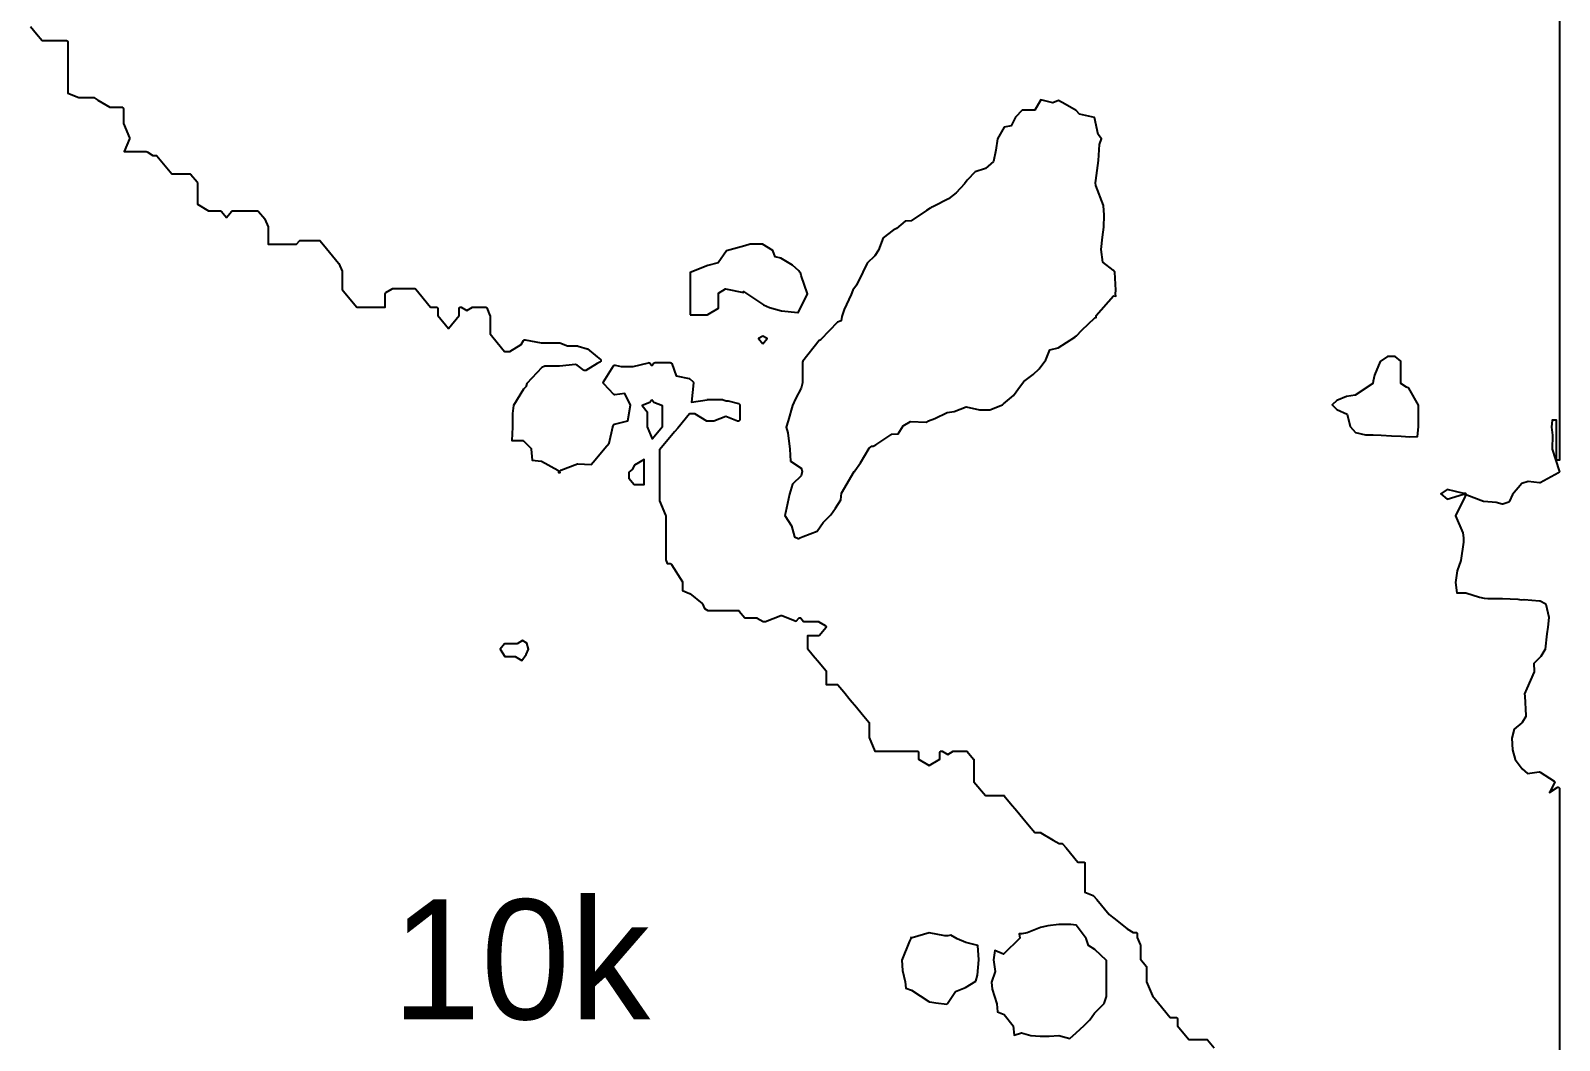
# Model space of a CAD drawing. Header units: millimetres. Extents: x 0 to 500, y 0 to 700.
# Drawn here: x 292.3 to 368.9, y 128 to 178.6 of the extents above; entities that cross this region are included whole.
import ezdxf
from ezdxf.enums import TextEntityAlignment as Align

# ---------------------------------------------------------------- set-up
doc = ezdxf.new("R2010")
doc.units = ezdxf.units.MM
doc.layers.add('CORTE', color=1, linetype='Continuous')
doc.layers.add('GRABADO', color=5, linetype='Continuous')

msp = doc.modelspace()

# ---------------------------------------------------------------- linework, layer by layer
at = {"layer": 'CORTE'}
msp.add_lwpolyline([(368.871, 181.937), (368.871, 157.058), (368.721, 157.058), (368.721, 159.068), (368.509, 159.068), (368.478, 158.718), (368.531, 158.314), (368.531, 158.308), (368.506, 157.615), (368.864, 156.518), (368.865, 156.515), (368.866, 156.511), (368.867, 156.502), (368.867, 156.489), (368.866, 156.479), (368.864, 156.474), (368.862, 156.467), (368.855, 156.452), (368.845, 156.44), (368.836, 156.433), (368.83, 156.429), (367.904, 155.927), (367.896, 155.923), (367.883, 155.919), (367.873, 155.918), (367.865, 155.918), (367.31, 155.983), (366.985, 155.898), (366.522, 155.342), (366.376, 155.006), (366.374, 155.002), (366.367, 154.99), (366.356, 154.978), (366.347, 154.971), (366.34, 154.967), (366.333, 154.964), (366.042, 154.861), (366.035, 154.858), (366.021, 154.856), (366.012, 154.856), (366.003, 154.857), (365.998, 154.859), (365.697, 154.939), (365.078, 154.987), (365.071, 154.988), (365.067, 154.99), (364.232, 155.313), (364.227, 155.315), (364.216, 155.321), (364.207, 155.331), (364.199, 155.34), (364.194, 155.35), (364.192, 155.355), (364.18, 155.391), (364.167, 155.391), (364.102, 155.385), (364.09, 155.385), (364.081, 155.387), (363.252, 155.597), (362.936, 155.376), (363.254, 155.113), (364.061, 155.355), (364.067, 155.357), (364.078, 155.358), (364.087, 155.358), (364.097, 155.357), (364.109, 155.354), (364.12, 155.348), (364.125, 155.345), (364.135, 155.338), (364.142, 155.328), (364.149, 155.319), (364.155, 155.302), (364.157, 155.288), (364.157, 155.271), (364.153, 155.258), (364.151, 155.253), (363.658, 154.268), (364.032, 153.428), (364.035, 153.418), (364.071, 153.171), (364.072, 153.165), (364.072, 152.953), (364.071, 152.947), (363.927, 152.036), (363.926, 152.029), (363.741, 151.512), (363.667, 150.935), (363.734, 150.415), (364.173, 150.415), (364.184, 150.412), (364.859, 150.196), (365.102, 150.142), (365.283, 150.126), (366.018, 150.126), (366.785, 150.094), (366.79, 150.094), (366.946, 150.066), (367.091, 150.081), (367.099, 150.081), (367.877, 150.015), (367.888, 150.013), (367.898, 150.009), (367.9, 150.009), (368.153, 149.889), (368.161, 149.884), (368.168, 149.879), (368.172, 149.874), (368.179, 149.866), (368.185, 149.856), (368.189, 149.846), (368.337, 149.197), (368.338, 149.184), (368.288, 148.702), (368.233, 148.355), (368.159, 147.591), (368.158, 147.585), (368.157, 147.581), (368.155, 147.574), (368.151, 147.566), (368.148, 147.561), (367.931, 147.221), (367.927, 147.215), (367.596, 146.879), (367.609, 146.488), (367.608, 146.474), (367.604, 146.464), (367.603, 146.46), (367.238, 145.619), (367.124, 145.363), (367.131, 145.246), (367.193, 144.277), (367.196, 144.267), (367.192, 144.249), (367.19, 144.241), (367.187, 144.235), (367.186, 144.231), (367.009, 143.925), (367.006, 143.919), (366.998, 143.909), (366.992, 143.904), (366.606, 143.595), (366.492, 143.146), (366.513, 142.56), (366.648, 142.076), (366.998, 141.604), (367.273, 141.377), (367.859, 141.447), (367.865, 141.448), (367.877, 141.448), (367.885, 141.446), (367.895, 141.444), (367.905, 141.439), (367.908, 141.437), (368.603, 140.992), (368.612, 140.986), (368.62, 140.976), (368.625, 140.969), (368.631, 140.957), (368.635, 140.943), (368.636, 140.93), (368.635, 140.918), (368.632, 140.906), (368.629, 140.899), (368.375, 140.411), (368.756, 140.672), (368.76, 140.675), (368.764, 140.676), (368.771, 140.679), (368.78, 140.682), (368.788, 140.683), (368.796, 140.684), (368.803, 140.683), (368.809, 140.682), (368.815, 140.681), (368.823, 140.679), (368.834, 140.673), (368.84, 140.669), (368.847, 140.663), (368.854, 140.655), (368.861, 140.646), (368.868, 140.63), (368.87, 140.618), (368.871, 140.613), (368.871, 138.509), (368.871, 136.842), (368.871, 135.569), (368.871, 86.842)], dxfattribs=at)
for points in [[(330.733, 153.13), (330.781, 153.143), (330.822, 153.174), (330.985, 153.229), (331.693, 153.512), (331.994, 153.946), (332.367, 154.319), (332.606, 154.649), (332.874, 155.071), (332.905, 155.405), (333.547, 156.499), (333.569, 156.503), (333.57, 156.52), (333.858, 156.926), (334.284, 157.657), (334.427, 157.758), (334.497, 157.764), (334.619, 157.835), (335.423, 158.367), (335.746, 158.38), (335.996, 158.772), (336.354, 158.987), (337.144, 158.959), (337.268, 159.023), (337.574, 159.151), (338.205, 159.454), (338.552, 159.488), (339.146, 159.737), (339.815, 159.576), (340.337, 159.576), (340.963, 159.827), (341.02, 159.884), (341.527, 160.299), (341.872, 160.785), (342.045, 160.994), (342.508, 161.357), (342.802, 161.636), (343.15, 162.088), (343.34, 162.582), (343.755, 162.676), (344.6, 163.214), (344.627, 163.276), (344.677, 163.278), (344.948, 163.565), (345.597, 164.188), (345.664, 164.21), (345.669, 164.304), (346.531, 165.284), (346.642, 165.277), (346.637, 165.386), (346.645, 165.575), (346.601, 166.469), (346.511, 166.578), (345.999, 166.976), (345.911, 167.608), (345.976, 168.234), (346.048, 168.728), (346.069, 169.329), (346.029, 169.816), (345.654, 170.816), (345.625, 170.944), (345.652, 171.064), (345.78, 172.063), (345.831, 172.86), (345.929, 173.154), (345.765, 173.373), (345.577, 174.22), (344.82, 174.39), (344.663, 174.561), (344.107, 174.894), (343.779, 175.068), (343.49, 174.952), (342.894, 175.096), (342.587, 174.58), (341.962, 174.58), (341.617, 174.235), (341.399, 173.799), (341.053, 173.739), (340.721, 173.143), (340.632, 172.579), (340.515, 172.016), (340.116, 171.662), (339.6, 171.502), (339.209, 171.084), (339.06, 170.896), (338.646, 170.446), (338.267, 170.142), (337.513, 169.765), (337.389, 169.706), (337.342, 169.673), (337.161, 169.554), (336.398, 169.037), (336.092, 169.021), (335.668, 168.658), (335.486, 168.57), (334.988, 168.188), (334.752, 167.577), (334.579, 167.287), (334.184, 166.931), (333.982, 166.466), (333.658, 165.828), (333.474, 165.575), (333.396, 165.357), (333.04, 164.61), (332.922, 164.256), (332.886, 164.037), (332.709, 163.976), (331.863, 163.106), (331.812, 163.069), (331.794, 163.056), (330.97, 162.018), (330.957, 161.963), (330.957, 160.929), (330.885, 160.672), (330.598, 160.136), (330.45, 159.803), (330.233, 159.021), (330.128, 158.715), (330.21, 158.435), (330.315, 157.612), (330.354, 157.007), (330.877, 156.658), (330.935, 156.497), (330.883, 156.281), (330.455, 155.853), (330.302, 155.363), (330.107, 154.426), (330.067, 154.282), (330.393, 153.779), (330.551, 153.212), (330.733, 153.13)], [(325.328, 164.339), (326.176, 164.339), (326.208, 164.346), (326.744, 164.666), (326.744, 165.429), (327.096, 165.64), (327.988, 165.462), (327.995, 165.497), (328.998, 164.84), (329.293, 164.711), (329.903, 164.529), (330.716, 164.447), (330.756, 164.475), (331.201, 165.391), (330.883, 166.308), (330.846, 166.458), (330.804, 166.496), (330.762, 166.543), (330.443, 166.83), (329.861, 167.178), (329.574, 167.236), (329.466, 167.559), (328.942, 167.875), (328.33, 167.875), (328.056, 167.799), (327.879, 167.75), (327.149, 167.547), (326.729, 166.944), (326.207, 166.804), (325.328, 166.453), (325.328, 164.339)], [(328.962, 162.888), (329.176, 163.144), (328.962, 163.272), (328.749, 163.144), (328.962, 162.888)], [(361.385, 158.233), (361.764, 158.252), (361.817, 158.721), (361.817, 159.326), (361.817, 159.808), (361.332, 160.662), (361.214, 160.709), (360.92, 160.899), (360.92, 162.016), (360.65, 162.244), (360.458, 162.258), (360.262, 162.243), (359.892, 162.001), (359.604, 161.309), (359.536, 161.013), (359.529, 160.897), (358.633, 160.315), (358.212, 160.252), (357.721, 160.046), (357.493, 159.827), (357.723, 159.595), (358.24, 159.366), (358.394, 158.751), (358.647, 158.447), (359.153, 158.326), (359.534, 158.326), (359.941, 158.305), (360.462, 158.279), (360.942, 158.255), (361.385, 158.233)]]:
    msp.add_lwpolyline(points, close=True, dxfattribs=at)
at = {"layer": 'GRABADO'}
msp.add_lwpolyline([(292.281, 178.774), (292.585, 178.406), (292.869, 178.068), (294.081, 178.068), (294.092, 178.066), (294.1, 178.064), (294.104, 178.062), (294.11, 178.06), (294.116, 178.056), (294.124, 178.051), (294.132, 178.043), (294.138, 178.035), (294.143, 178.026), (294.147, 178.017), (294.15, 178.006), (294.151, 177.997), (294.151, 176.503), (294.151, 175.769), (294.151, 175.442), (294.702, 175.221), (295.415, 175.221), (295.425, 175.219), (295.434, 175.217), (295.444, 175.213), (295.652, 175.087), (296.245, 174.733), (296.861, 174.733), (296.871, 174.731), (296.879, 174.729), (296.883, 174.727), (296.889, 174.725), (296.898, 174.719), (296.906, 174.713), (296.913, 174.706), (296.918, 174.698), (296.925, 174.687), (296.928, 174.677), (296.929, 174.671), (296.93, 174.662), (296.93, 173.916), (297.23, 173.192), (297.232, 173.187), (297.233, 173.181), (297.235, 173.172), (297.235, 173.163), (297.233, 173.153), (297.23, 173.143), (296.968, 172.509), (298.082, 172.509), (298.09, 172.508), (298.103, 172.506), (298.113, 172.501), (298.115, 172.499), (298.413, 172.321), (298.555, 172.321), (298.566, 172.32), (298.574, 172.317), (298.579, 172.316), (298.584, 172.313), (298.594, 172.308), (298.601, 172.301), (298.606, 172.296), (298.766, 172.104), (299.354, 171.398), (300.253, 171.398), (300.266, 171.395), (300.273, 171.392), (300.279, 171.39), (300.285, 171.387), (300.293, 171.381), (300.301, 171.373), (300.303, 171.371), (300.62, 170.99), (300.622, 170.987), (300.626, 170.982), (300.631, 170.972), (300.633, 170.964), (300.634, 170.958), (300.636, 170.949), (300.636, 169.875), (301.192, 169.54), (301.797, 169.54), (301.806, 169.538), (301.82, 169.535), (301.831, 169.529), (301.839, 169.523), (301.847, 169.515), (302.098, 169.216), (302.349, 169.515), (302.354, 169.52), (302.362, 169.527), (302.371, 169.532), (302.378, 169.535), (302.387, 169.538), (302.399, 169.54), (303.649, 169.54), (303.661, 169.538), (303.671, 169.535), (303.677, 169.532), (303.687, 169.527), (303.697, 169.518), (304.01, 169.145), (304.014, 169.14), (304.018, 169.133), (304.02, 169.129), (304.18, 168.746), (304.181, 168.741), (304.183, 168.735), (304.184, 168.726), (304.184, 167.874), (305.61, 167.874), (305.746, 168.036), (305.75, 168.041), (305.761, 168.05), (305.772, 168.056), (305.785, 168.061), (305.793, 168.062), (305.799, 168.063), (306.734, 168.063), (306.74, 168.062), (306.751, 168.061), (306.772, 168.051), (306.782, 168.042), (306.785, 168.039), (307.103, 167.657), (307.407, 167.289), (307.714, 166.924), (307.716, 166.922), (307.722, 166.913), (307.725, 166.906), (307.885, 166.523), (307.887, 166.517), (307.888, 166.512), (307.889, 166.503), (307.889, 165.603), (308.029, 165.434), (308.618, 164.728), (310.045, 164.728), (310.045, 165.39), (310.046, 165.4), (310.049, 165.411), (310.055, 165.424), (310.062, 165.434), (310.071, 165.444), (310.077, 165.448), (310.08, 165.45), (310.401, 165.643), (310.41, 165.647), (310.419, 165.649), (310.429, 165.651), (311.524, 165.651), (311.535, 165.65), (311.543, 165.647), (311.55, 165.645), (311.557, 165.641), (311.564, 165.637), (311.573, 165.629), (311.735, 165.434), (312.323, 164.728), (312.609, 164.728), (312.618, 164.727), (312.626, 164.725), (312.631, 164.723), (312.638, 164.72), (312.651, 164.711), (312.662, 164.7), (312.669, 164.689), (312.673, 164.68), (312.677, 164.67), (312.678, 164.658), (312.678, 164.302), (313.214, 163.659), (313.75, 164.302), (313.75, 164.658), (313.752, 164.67), (313.757, 164.686), (313.768, 164.703), (313.778, 164.712), (313.782, 164.714), (313.791, 164.72), (313.803, 164.725), (313.816, 164.728), (313.83, 164.728), (313.843, 164.726), (313.853, 164.723), (313.859, 164.72), (314.141, 164.552), (314.422, 164.72), (314.429, 164.723), (314.439, 164.726), (314.451, 164.728), (315.072, 164.728), (315.082, 164.727), (315.09, 164.724), (315.095, 164.723), (315.1, 164.72), (315.109, 164.715), (315.115, 164.711), (315.121, 164.706), (315.126, 164.7), (315.132, 164.691), (315.136, 164.682), (315.294, 164.304), (315.297, 164.299), (315.299, 164.288), (315.3, 164.279), (315.3, 163.38), (315.44, 163.211), (316.028, 162.505), (316.288, 162.505), (316.864, 162.849), (316.977, 163.053), (316.978, 163.055), (316.984, 163.064), (316.992, 163.071), (316.997, 163.076), (317.003, 163.08), (317.009, 163.083), (317.018, 163.087), (317.028, 163.09), (317.038, 163.091), (317.047, 163.091), (317.054, 163.09), (317.853, 162.931), (318.777, 162.931), (318.787, 162.929), (318.797, 162.927), (319.171, 162.777), (319.703, 162.777), (319.714, 162.776), (319.72, 162.774), (320.158, 162.642), (320.164, 162.64), (320.168, 162.638), (320.175, 162.634), (320.672, 162.236), (320.832, 162.108), (320.841, 162.101), (320.847, 162.091), (320.852, 162.083), (320.857, 162.069), (320.858, 162.056), (320.858, 162.046), (320.856, 162.033), (320.853, 162.023), (320.851, 162.018), (320.847, 162.012), (320.844, 162.006), (320.839, 162.001), (320.834, 161.996), (320.827, 161.99), (320.664, 161.892), (320.098, 161.553), (320.094, 161.55), (320.085, 161.546), (320.07, 161.543), (320.05, 161.543), (320.037, 161.546), (320.028, 161.549), (320.019, 161.555), (319.662, 161.822), (319.586, 161.851), (318.781, 161.767), (318.777, 161.767), (318.036, 161.767), (317.89, 161.705), (317.134, 160.905), (317.113, 160.778), (317.111, 160.771), (317.108, 160.762), (317.101, 160.751), (316.981, 160.607), (316.477, 159.802), (316.421, 159.399), (316.421, 158.716), (316.421, 158.714), (316.382, 158.051), (316.929, 158.051), (316.938, 158.049), (316.943, 158.048), (316.955, 158.043), (316.966, 158.035), (316.97, 158.031), (316.973, 158.029), (317.338, 157.658), (317.343, 157.653), (317.351, 157.642), (317.355, 157.633), (317.357, 157.627), (317.359, 157.619), (317.36, 157.612), (317.402, 157.056), (317.855, 157.006), (317.86, 157.006), (317.874, 157.002), (318.69, 156.556), (318.696, 156.552), (318.705, 156.545), (318.713, 156.534), (318.72, 156.522), (318.725, 156.503), (318.725, 156.438), (318.756, 156.444), (318.763, 156.446), (318.782, 156.446), (318.792, 156.443), (318.797, 156.442), (318.813, 156.435), (318.802, 156.474), (318.801, 156.479), (318.8, 156.489), (318.8, 156.498), (318.8, 156.503), (318.801, 156.508), (318.805, 156.523), (318.814, 156.537), (318.819, 156.544), (318.824, 156.549), (318.83, 156.553), (318.835, 156.557), (318.839, 156.559), (318.844, 156.562), (319.672, 156.876), (319.681, 156.879), (319.694, 156.881), (319.701, 156.881), (320.368, 156.839), (320.567, 157.077), (321.047, 157.653), (321.259, 157.907), (321.454, 158.725), (321.454, 158.727), (321.481, 158.819), (321.488, 158.833), (321.496, 158.843), (321.503, 158.85), (321.512, 158.856), (321.517, 158.859), (321.525, 158.863), (321.534, 158.865), (322.205, 159.026), (322.337, 159.816), (322.048, 160.394), (321.556, 160.329), (321.547, 160.329), (321.541, 160.329), (321.534, 160.33), (321.523, 160.334), (321.512, 160.34), (321.501, 160.348), (320.997, 160.885), (320.993, 160.888), (320.983, 160.902), (320.976, 160.919), (320.974, 160.935), (320.974, 160.944), (320.975, 160.954), (320.977, 160.964), (320.982, 160.975), (321.491, 161.788), (321.494, 161.793), (321.496, 161.795), (321.503, 161.802), (321.514, 161.81), (321.525, 161.815), (321.534, 161.817), (321.545, 161.819), (321.556, 161.819), (321.563, 161.818), (321.866, 161.757), (322.469, 161.757), (323.237, 161.941), (323.246, 161.942), (323.256, 161.942), (323.265, 161.941), (323.273, 161.939), (323.279, 161.937), (323.282, 161.935), (323.291, 161.931), (323.299, 161.925), (323.302, 161.922), (323.306, 161.918), (323.404, 161.8), (323.502, 161.918), (323.509, 161.925), (323.515, 161.929), (323.522, 161.934), (323.534, 161.939), (323.544, 161.941), (323.553, 161.942), (324.335, 161.942), (324.344, 161.941), (324.353, 161.939), (324.363, 161.935), (324.373, 161.929), (324.381, 161.923), (324.39, 161.914), (324.398, 161.9), (324.401, 161.894), (324.625, 161.29), (325.275, 161.148), (325.282, 161.146), (325.29, 161.142), (325.297, 161.138), (325.303, 161.134), (325.463, 160.995), (325.467, 160.99), (325.474, 160.982), (325.482, 160.968), (325.486, 160.954), (325.487, 160.944), (325.487, 160.936), (325.387, 159.971), (326.17, 160.088), (326.176, 160.089), (326.959, 160.089), (326.967, 160.088), (326.974, 160.086), (327.125, 160.037), (327.226, 160.026), (327.747, 159.901), (327.754, 159.899), (327.767, 159.893), (327.779, 159.885), (327.786, 159.877), (327.794, 159.868), (327.801, 159.852), (327.803, 159.843), (327.804, 159.833), (327.804, 159.08), (327.803, 159.069), (327.8, 159.06), (327.798, 159.054), (327.792, 159.042), (327.777, 159.025), (327.76, 159.016), (327.746, 159.011), (327.734, 159.009), (327.725, 159.009), (327.713, 159.011), (327.703, 159.014), (327.11, 159.251), (326.516, 159.014), (326.507, 159.011), (326.495, 159.009), (326.174, 159.009), (326.161, 159.013), (326.151, 159.017), (325.551, 159.375), (325.292, 159.375), (324.704, 158.669), (324.546, 158.479), (324.388, 158.29), (323.794, 157.578), (323.794, 155.018), (324.094, 154.298), (324.095, 154.293), (324.098, 154.285), (324.099, 154.275), (324.099, 154.27), (324.099, 153.902), (324.099, 152.062), (324.176, 151.877), (324.335, 151.877), (324.352, 151.875), (324.368, 151.867), (324.379, 151.859), (324.389, 151.849), (324.394, 151.842), (324.938, 150.973), (324.943, 150.963), (324.946, 150.952), (324.948, 150.942), (324.948, 150.525), (325.288, 150.388), (325.296, 150.384), (325.302, 150.38), (325.924, 149.882), (325.93, 149.877), (325.938, 149.866), (325.944, 149.857), (326.039, 149.63), (326.204, 149.53), (327.735, 149.53), (327.746, 149.529), (327.755, 149.526), (327.763, 149.523), (327.772, 149.517), (327.78, 149.511), (327.785, 149.506), (328.071, 149.165), (328.652, 149.165), (328.664, 149.164), (328.678, 149.159), (328.685, 149.155), (328.983, 148.977), (329.106, 148.977), (329.86, 149.278), (329.865, 149.28), (329.874, 149.282), (329.883, 149.283), (329.894, 149.283), (329.903, 149.282), (329.912, 149.28), (330.634, 148.992), (330.76, 149.141), (330.767, 149.149), (330.776, 149.154), (330.786, 149.16), (330.8, 149.164), (330.81, 149.165), (330.82, 149.165), (330.829, 149.164), (330.844, 149.16), (330.857, 149.152), (330.862, 149.148), (330.866, 149.146), (330.87, 149.141), (331.008, 148.977), (331.746, 148.977), (331.756, 148.975), (331.767, 148.973), (331.776, 148.969), (332.095, 148.777), (332.102, 148.772), (332.112, 148.763), (332.117, 148.757), (332.12, 148.752), (332.123, 148.746), (332.128, 148.736), (332.13, 148.729), (332.132, 148.72), (332.132, 148.702), (332.128, 148.687), (332.124, 148.678), (332.119, 148.669), (331.798, 148.284), (331.793, 148.279), (331.784, 148.272), (331.777, 148.267), (331.769, 148.263), (331.757, 148.26), (331.746, 148.258), (331.205, 148.258), (331.205, 147.627), (331.492, 147.28), (331.799, 146.915), (332.116, 146.534), (332.122, 146.526), (332.129, 146.51), (332.131, 146.498), (332.132, 146.493), (332.132, 145.83), (332.672, 145.83), (332.683, 145.829), (332.695, 145.825), (332.703, 145.821), (332.71, 145.818), (332.72, 145.809), (332.725, 145.803), (333.018, 145.452), (333.018, 145.452), (333.345, 145.057), (333.652, 144.692), (333.945, 144.34), (333.945, 144.34), (334.273, 143.943), (334.279, 143.935), (334.283, 143.926), (334.285, 143.921), (334.288, 143.912), (334.289, 143.902), (334.289, 143.169), (334.57, 142.495), (335.447, 142.495), (336.058, 142.495), (336.373, 142.495), (336.691, 142.495), (336.698, 142.495), (336.709, 142.493), (336.718, 142.489), (336.731, 142.483), (336.741, 142.474), (336.746, 142.469), (336.751, 142.462), (336.758, 142.449), (336.762, 142.435), (336.763, 142.425), (336.763, 142.084), (337.299, 141.762), (337.836, 142.084), (337.836, 142.425), (337.837, 142.434), (337.839, 142.443), (337.842, 142.451), (337.848, 142.463), (337.854, 142.47), (337.859, 142.475), (337.869, 142.484), (337.879, 142.489), (337.883, 142.49), (337.891, 142.493), (337.904, 142.495), (337.913, 142.495), (337.921, 142.495), (337.929, 142.493), (337.936, 142.491), (337.942, 142.489), (337.947, 142.486), (338.226, 142.319), (338.505, 142.486), (338.511, 142.489), (338.519, 142.492), (338.53, 142.495), (338.539, 142.495), (339.155, 142.495), (339.159, 142.495), (339.167, 142.494), (339.174, 142.492), (339.179, 142.491), (339.186, 142.488), (339.193, 142.484), (339.204, 142.476), (339.523, 142.093), (339.528, 142.088), (339.535, 142.075), (339.538, 142.068), (339.541, 142.059), (339.543, 142.047), (339.543, 140.958), (340.114, 140.272), (341.012, 140.272), (341.022, 140.27), (341.028, 140.269), (341.033, 140.267), (341.039, 140.264), (341.047, 140.26), (341.056, 140.252), (341.062, 140.246), (341.378, 139.867), (341.682, 139.499), (341.989, 139.134), (342.304, 138.755), (342.586, 138.414), (342.865, 138.414), (342.876, 138.412), (342.881, 138.411), (342.886, 138.409), (342.894, 138.405), (343.507, 138.038), (343.805, 137.86), (343.945, 137.86), (343.952, 137.86), (343.964, 137.858), (343.974, 137.854), (343.98, 137.851), (343.987, 137.846), (343.992, 137.842), (343.997, 137.837), (344.157, 137.643), (344.745, 136.937), (345.028, 136.937), (345.035, 136.937), (345.046, 136.935), (345.054, 136.932), (345.059, 136.929), (345.069, 136.924), (345.075, 136.919), (345.079, 136.915), (345.083, 136.911), (345.088, 136.904), (345.094, 136.893), (345.1, 136.877), (345.101, 136.865), (345.101, 135.423), (345.514, 135.257), (345.519, 135.254), (345.524, 135.251), (345.535, 135.243), (345.694, 135.052), (346.309, 134.315), (346.487, 134.172), (346.61, 134.074), (347.217, 133.589), (347.51, 133.414), (347.65, 133.414), (347.655, 133.414), (347.659, 133.413), (347.67, 133.411), (347.679, 133.407), (347.685, 133.404), (347.69, 133.401), (347.699, 133.394), (347.708, 133.384), (347.715, 133.373), (347.719, 133.361), (347.723, 133.349), (347.723, 133.164), (347.873, 132.801), (347.876, 132.796), (347.88, 132.78), (347.88, 132.064), (348.168, 131.716), (348.171, 131.712), (348.174, 131.707), (348.177, 131.702), (348.18, 131.694), (348.183, 131.682), (348.184, 131.672), (348.184, 130.941), (348.481, 130.232), (348.632, 130.052), (348.789, 129.862), (349.377, 129.156), (349.661, 129.156), (349.668, 129.155), (349.679, 129.153), (349.689, 129.149), (349.693, 129.147), (349.696, 129.145), (349.702, 129.142), (349.711, 129.134), (349.717, 129.127), (349.724, 129.117), (349.73, 129.102), (349.732, 129.088), (349.732, 128.73), (350.304, 128.044), (351.197, 128.044), (351.202, 128.044), (351.207, 128.043), (351.218, 128.041), (351.23, 128.036), (351.237, 128.031), (351.247, 128.025), (351.568, 127.639)], dxfattribs=at)
for points in [[(323.404, 160.079), (323.296, 159.95), (322.916, 159.797), (323.172, 159.487), (323.172, 158.732), (323.426, 158.126), (323.94, 158.744), (323.94, 159.095), (323.94, 159.777), (323.512, 159.95), (323.404, 160.079)], [(322.246, 156.457), (322.246, 156.153), (322.513, 155.835), (323.014, 155.835), (323.014, 157.094), (322.534, 156.807), (322.414, 156.591), (322.246, 156.457)], [(316.658, 147.864), (316.028, 147.864), (315.803, 147.594), (316.035, 147.223), (316.564, 147.223), (316.899, 147.022), (317.114, 147.323), (317.218, 147.603), (317.138, 147.89), (316.92, 148.021), (316.658, 147.864)], [(336.087, 130.939), (336.132, 130.612), (336.406, 130.523), (337.277, 129.953), (337.318, 129.926), (337.332, 129.928), (337.625, 129.889), (338.19, 129.813), (338.22, 129.856), (338.624, 130.45), (339.118, 130.647), (339.629, 130.974), (339.723, 131.278), (339.786, 132.037), (339.727, 132.753), (339.129, 132.912), (338.705, 133.082), (338.384, 133.274), (338.234, 133.242), (338.079, 133.242), (337.303, 133.385), (336.44, 133.146), (336.387, 133.153), (336.389, 133.14), (336.32, 132.973), (335.925, 132.025), (335.968, 131.512), (336.087, 130.939)], [(346.064, 129.855), (346.178, 130.198), (346.178, 132.005), (345.59, 132.554), (345.286, 132.756), (345.167, 133.114), (344.669, 133.778), (344.396, 133.815), (343.788, 133.815), (343.237, 133.748), (342.881, 133.653), (342.208, 133.384), (341.938, 133.338), (341.802, 133.338), (341.842, 133.123), (341.021, 132.318), (340.581, 132.51), (340.516, 132.037), (340.597, 131.449), (340.413, 130.918), (340.461, 130.571), (340.694, 129.828), (340.714, 129.432), (341.051, 129.308), (341.497, 128.732), (341.552, 128.267), (341.931, 128.375), (342.388, 128.245), (342.86, 128.211), (343.31, 128.211), (343.791, 128.243), (344.337, 128.098), (344.66, 128.388), (345.069, 128.757), (345.341, 129.036), (345.579, 129.37), (346.064, 129.855)]]:
    msp.add_lwpolyline(points, close=True, dxfattribs=at)

# ---------------------------------------------------------------- texts
msp.add_text('10k', height=6, dxfattribs=at).set_placement((316.847, 132.063), align=Align.MIDDLE_CENTER)

doc.saveas('drawing.dxf')
